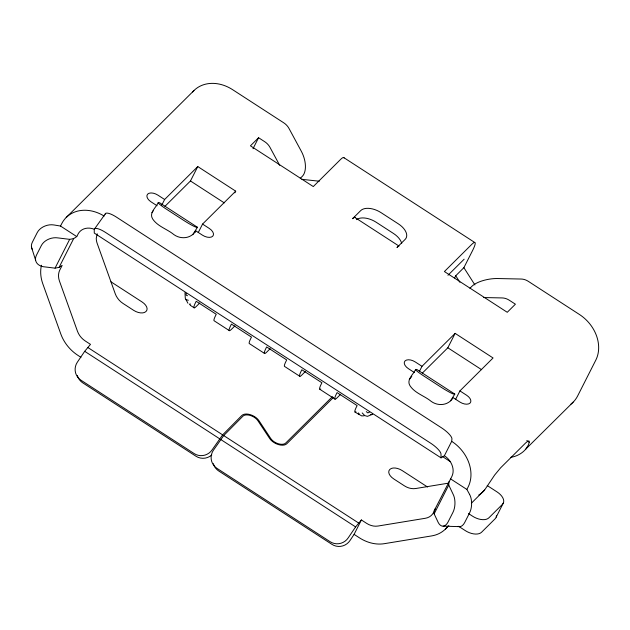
<?xml version="1.0" encoding="UTF-8"?>
<svg xmlns="http://www.w3.org/2000/svg" width="630" height="630" viewBox="0 0 630 630"><rect width="100%" height="100%" fill="white"/><g stroke="black" fill="none" stroke-linecap="round" stroke-linejoin="round"><path stroke-width="0.94" d="M448.891 481.737L448.757 485.061L452.946 493.904A13.065 6.883 -88.3 0 1 452.946 512.363L448.072 521.963A13.065 6.883 -88.3 0 1 438.33 522.711L434.141 513.867L434.275 510.536L451.836 476.516A16.333 13.23 45.2 0 0 444.386 455.734L451.694 441.331L451.93 438.984A13.065 3.654 35.5 0 0 441.512 427.825L116.416 217.106A13.065 3.654 35.5 0 0 105.163 214.216M184.968 292.69L185.291 298.313L187.921 303.235M158.161 202.821C155.831 207.766 148.885 212.932 152.61 218.901C157.579 226.485 167.265 229.052 173.99 234.675C180.92 239.628 191.237 238.683 195.765 230.832L202.537 235.218A8.166 4.623 26.9 0 0 212.704 236.234A8.166 4.623 26.9 0 0 209.325 228.47L202.553 224.083L198.253 232.557M415.524 369.645C413.193 374.59 406.248 379.748 409.973 385.725C414.942 393.309 424.628 395.868 431.353 401.499C438.283 406.445 448.599 405.507 453.127 397.648L459.9 402.042A8.166 4.623 26.9 0 0 470.067 403.058A8.166 4.623 26.9 0 0 466.688 395.293L459.916 390.899L455.616 399.373M471.563 503.016L484.627 489.99L494.637 475.059L500.614 467.83L525.609 442.992L527.72 441.228L528.964 440.953L529.224 442.189L528.476 444.827L525.924 448.954A35.926 29.106 45.2 0 1 510.78 457.341M97.185 233.769L96.264 238.258A16.333 13.23 45.2 0 0 97.233 243.558L115.235 293.73A16.333 13.23 45.2 0 0 123.031 303.455L133.67 310.354A9.796 5.552 26.9 0 0 145.876 311.574L146.144 311.299A9.796 5.552 26.9 0 0 142.096 301.983L110.974 281.815M32.374 249.567A13.065 9.411 -17.6 0 1 32.358 242.203L37.233 232.604A13.065 9.411 -17.6 0 1 53.912 224.957L60.511 226.052L61.732 223.65A35.926 29.106 45.2 0 1 104.147 216.066M69.67 239.345L58.015 237.919A13.065 9.411 -17.6 0 0 41.336 245.558L36.461 255.166A13.065 9.411 -17.6 0 0 43.399 266.726L55.054 268.152L69.67 239.345C72.938 238.935 77.088 237.888 77.986 234.187A16.333 13.23 45.2 0 1 93.909 229.1M55.054 268.152L59.086 267.348L73.702 238.542M161.619 205.427L164.627 199.497L197.773 166.564L235.699 191.15L234.84 192.843M164.918 206.357L190.465 180.968L197.773 166.564M194.906 232.525L195.765 230.832M252.992 148.743L258.584 137.726L264.702 141.695A13.065 10.584 45.2 0 1 270.042 147.459L279.689 165.32M454.639 277.925L455.734 275.767L463.885 267.663L472.413 250.866A19.593 2.969 -57 0 0 471.571 244.558L444.402 271.554L507.252 312.291L515.403 304.195L509.276 300.226A13.065 10.584 45.2 0 0 502.181 297.935L483.572 297.541M464.137 259.198L447.954 275.286M419.415 371.401L421.99 366.321L455.136 333.38L493.062 357.966L459.916 390.899M422.281 373.173L447.828 347.784L455.136 333.38M213.373 463.648A13.065 12.891 -34.4 0 0 218.736 470.988L331.971 544.383A13.065 12.891 -34.4 0 0 350.004 540.54L354.091 534.366L361.399 519.963L366.621 523.357A16.333 13.23 45.2 0 0 377.984 526.042L425.384 518.269A16.333 13.23 45.2 0 0 433.66 512.347L435.613 508.489M434.141 513.867L448.757 485.061M469.602 494.4L466.877 489.447L468.098 487.053A35.926 29.106 45.2 0 0 451.694 441.331M496.188 517.112L503.496 502.709M434.275 510.536L435.48 508.52M192.733 234.73L197.442 227.265L159.508 202.679L158.374 202.616A13.065 1.118 32.2 0 0 166.942 209.514L183.196 220.051A13.065 1.118 32.2 0 0 196.3 227.202L197.442 227.265M450.6 400.759L454.805 394.081L416.871 369.495L415.737 369.432A13.065 1.118 32.2 0 0 424.305 376.33L440.559 386.867A13.065 1.118 32.2 0 0 453.663 394.018L454.805 394.081M151.932 212.672L153.169 210.885M409.295 379.488L411.792 376.457M59.086 267.348L62.157 265.395L59.803 270.026A16.333 13.23 45.2 0 0 59.464 281.082L77.466 331.254A16.333 13.23 45.2 0 0 85.263 340.98L90.492 344.366L84.696 351.32L77.285 362.281A13.065 12.891 -34.3 0 0 80.924 380.181L194.166 453.584A13.065 12.891 -34.4 0 0 212.2 449.733L222.634 434.873L241.833 415.485A10.45 5.922 26.9 0 1 250.315 414.666A10.45 5.922 26.9 0 1 259.001 420.73L270.711 438.448A9.143 5.182 26.9 0 0 278.31 443.748A9.143 5.182 26.9 0 0 285.729 443.032L332.443 396.624M333.522 397.325L286.815 443.733A10.45 5.922 26.9 0 1 278.334 444.559A10.45 5.922 26.9 0 1 269.656 438.496L257.938 420.777A9.143 5.182 26.9 0 0 250.338 415.469A9.143 5.182 26.9 0 0 242.92 416.186L223.721 435.574L213.279 450.434A13.065 12.891 -34.3 0 0 216.925 468.334L330.159 541.729A13.065 12.891 -34.4 0 0 348.193 537.886L355.603 526.924L361.399 519.963M94.713 228.698L105.643 213.381M445.434 529.066L448.867 525.633M66.213 217.476L193.914 90.594M258.584 137.726L250.433 145.829L313.283 186.567L340.452 159.571A19.593 2.969 -57 0 1 344.075 158.059M202.553 224.083L235.699 191.15M300.282 178.329L302.321 176.305A19.593 10.797 69.4 0 0 301.345 151.318L289.06 128.567A13.065 10.584 45.2 0 0 283.728 122.803L232.627 89.68A35.926 29.106 45.2 0 0 192.623 91.98M199.741 303.006L196.276 306.448A13.065 1.984 -57 0 1 195.717 302.243L196.206 301.282L216.248 314.283L215.767 315.236A13.065 1.984 -57 0 0 214.263 320.859L229.43 330.687M234.966 325.836L231.493 329.277A13.065 1.984 -57 0 1 230.934 325.072L231.423 324.111L251.472 337.105L250.984 338.066A13.065 1.984 -57 0 0 249.48 343.681L264.647 353.517M270.183 348.658L266.718 352.107A13.065 1.984 -57 0 1 266.151 347.902L266.64 346.941L286.689 359.935L286.201 360.895A13.065 1.984 -57 0 0 284.697 366.51L299.872 376.346M305.4 371.487L301.935 374.929A13.065 1.984 -57 0 1 301.368 370.731L301.857 369.771L321.906 382.764L321.418 383.725A13.065 1.984 -57 0 0 320.741 388.993M340.617 394.317L337.152 397.758A13.065 1.984 -57 0 1 336.585 393.553L337.074 392.6L357.123 405.594L356.635 406.555A13.065 1.984 -57 0 0 355.958 411.823M469.925 288.288L471.965 286.264A19.593 7.387 -10.6 0 1 497.621 278.539L521.199 279.035A13.065 10.584 45.2 0 1 528.294 281.327L579.387 314.449A35.926 29.106 45.2 0 1 595.791 360.171L577.615 396.002A35.926 29.106 45.2 0 1 570.993 404.066M444.386 455.734L441.039 457.852L94.279 233.084L94.24 229.533A13.065 3.654 35.5 0 1 105.493 232.415L430.581 443.134A13.065 3.654 35.5 0 1 441 454.293L441.039 457.852M525.924 448.954L573.135 402.176M369.408 412.217L367.833 412.918L366.306 411.626M372.543 414.32L367.408 416.359L364.731 415.564L362.187 412.926M448.639 483.123L415.753 488.518A16.333 13.23 45.2 0 1 404.389 485.824L393.742 478.926A9.796 5.552 26.9 0 1 389.694 469.61L389.962 469.342A9.796 5.552 26.9 0 1 402.168 470.563L427.557 487.014M190.488 304.038L189.37 304.148L190.339 305.172M370.29 414.54L372.684 414.359M364.187 415.761L361.793 415.934L355.131 412.17M443.205 526.16L459.853 526.656M301.888 179.329L319.26 181.212M185.929 299.667L188.354 300.25M358.305 414.044L359.328 414.312L358.446 412.91M187.504 295.73L186.141 295.147L186.126 293.415M343.547 157.445L474.666 242.44M354.611 217.295L399.042 246.094A13.065 1.984 -57 0 0 396.979 247.511L405.129 239.408A16.333 9.253 26.9 0 0 398.373 223.878L381.04 212.641A16.333 9.253 26.9 0 0 360.699 210.609L352.548 218.712A13.065 1.984 -57 0 1 354.966 217.704M190.465 180.968L224.272 202.876M447.828 347.784L481.635 369.7M164.627 199.497L157.854 195.111A8.166 4.623 26.9 0 0 147.688 194.095A8.166 4.623 26.9 0 0 151.066 201.86L157.083 205.758M421.99 366.321L415.217 361.927A8.166 4.623 26.9 0 0 405.051 360.911A8.166 4.623 26.9 0 0 408.421 368.676L414.445 372.582M526.782 440.606L529.224 442.189M442.181 456.348L450.371 461.656M487.226 485.549L497.054 491.92A13.065 7.402 26.9 0 1 502.456 504.339L488.872 517.844A13.065 7.402 26.9 0 1 472.602 516.214L468.507 513.56M190.693 305.582L194.213 307.857M319.914 389.34L335.089 399.176M60.511 226.052L76.766 236.589M450.623 478.918L466.877 489.447M458.742 526.373L465.294 530.617A13.065 7.402 26.9 0 0 481.564 532.24L495.156 518.742A13.065 7.402 26.9 0 0 496.432 515.805M87.72 347.421L222.634 434.873M223.721 435.574L358.627 523.018M84.696 351.32L219.61 438.771M220.689 439.472L355.603 526.924M80.939 357.32L77.955 355.383A35.926 29.106 45.2 0 1 60.811 333.987L42.808 283.815A35.926 29.106 45.2 0 1 41.454 265.238M354.091 534.366L359.313 537.752A35.926 29.106 45.2 0 0 384.308 543.682L431.715 535.902A35.926 29.106 45.2 0 0 447.906 526.168M463.885 267.663L474.902 284.918M455.734 275.767L459.908 282.295M31.508 247.267L35.611 260.229M458.073 526.349A13.065 6.883 -88.3 0 0 464.727 522.459L469.602 512.859A13.065 6.883 -88.3 0 0 469.602 494.4M484.627 489.99A35.926 29.106 45.2 0 1 478.784 494.991M211.782 454.962A13.065 12.891 -34.3 0 1 195.977 456.238L82.743 382.835A13.065 12.891 -34.4 0 1 77.38 375.504M356.47 219.657A16.333 9.253 26.9 0 1 376.165 222.24L393.506 233.486A16.333 9.253 26.9 0 1 401.704 243.558"/></g></svg>
